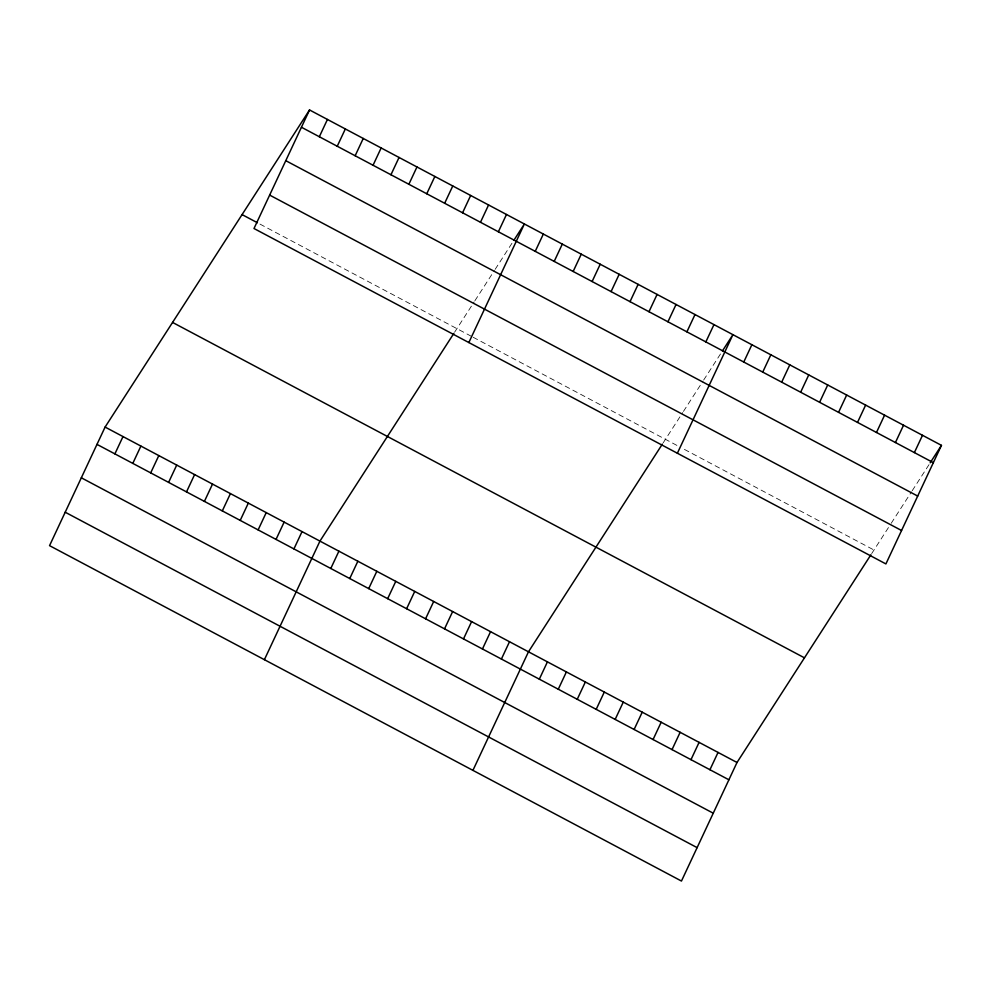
<?xml version="1.0" encoding="UTF-8"?>
<svg xmlns="http://www.w3.org/2000/svg" width="991" height="991" viewBox="0 0 991 991"><rect width="100%" height="100%" fill="white"/><g stroke="black" fill="none" stroke-linecap="round" stroke-linejoin="round"><path stroke-width="0.74" stroke-dasharray="4.96 3.72" d="M454.596 332.233L474.156 301.896M474.912 300.731L494.398 270.493M495.153 269.341L513.14 241.432M663.14 442.915L682.688 412.578M683.443 411.414L702.929 381.188M703.684 380.024L720.928 353.279M871.671 553.61L890.475 524.425M891.219 523.273L911.46 491.87M912.216 490.706L929.459 463.961M259.976 224.102L471.815 336.544M473.165 337.262L677.633 445.789M684.409 449.394L873.988 550.017"/><path stroke-width="1.49" d="M309.539 109.951L253.993 228.512L885.904 563.929L941.45 445.355L309.539 109.951L105.096 427.071L49.55 545.645L681.461 881.049L737.007 762.488L870.891 554.799M114.894 453.878L122.995 436.585M132.794 463.379L140.895 446.086M150.694 472.88L158.808 455.587M319.337 136.746L327.439 119.453M168.606 482.394L176.708 465.089M337.237 146.247L345.339 128.954M186.506 491.895L194.608 474.59M355.15 155.76L363.251 138.455M204.406 501.396L212.52 484.091M373.05 165.262L381.151 147.956M222.318 510.898L230.42 493.605M390.95 174.763L399.051 157.458M240.218 520.399L248.32 503.106M408.862 184.264L416.963 166.971M258.131 529.9L266.232 512.607M426.762 193.765L434.863 176.472M276.031 539.414L284.132 522.108M444.662 203.266L452.763 185.974M293.931 548.915L302.032 531.61M462.574 212.78L470.675 195.475M264.399 659.684L319.944 541.111L453.828 333.434M480.474 222.281L488.575 204.976M330.796 568.475L338.897 551.182M498.374 231.783L506.475 214.49M349.749 578.546L357.85 561.24M468.842 342.552L524.388 223.991L513.895 240.268M368.714 588.604L376.815 571.299M535.239 251.342L543.341 234.049M387.667 598.663L395.768 581.37M554.192 261.413L562.306 244.108M406.62 608.722L414.733 591.429M573.157 271.472L581.259 254.179M425.585 618.793L433.686 601.487M592.11 281.531L600.212 264.238M444.538 628.851L452.639 611.558M611.075 291.602L619.177 274.296M463.503 638.91L471.605 621.617M630.028 301.66L638.13 284.355M482.456 648.981L490.557 631.676M648.981 311.719L657.083 294.426M501.409 659.04L509.51 641.734M667.946 321.79L676.048 304.485M472.93 770.366L528.476 651.805L662.36 444.117M686.899 331.849L695.001 314.543M539.327 679.169L547.428 661.864M705.852 341.907L713.966 324.614M558.28 689.228L566.394 671.923M677.373 453.234L732.919 334.673L722.427 350.95M577.245 699.287L585.347 681.994M743.77 362.037L751.872 344.732M596.198 709.345L604.299 692.052M762.736 372.096L770.837 354.803M615.163 719.416L623.265 702.111M781.688 382.154L789.79 364.861M634.116 729.475L642.218 712.182M800.641 392.225L808.743 374.92M653.069 739.534L661.17 722.241M819.607 402.284L827.708 384.979M672.034 749.605L680.136 732.299M838.559 412.343L846.661 395.05M690.987 759.663L699.089 742.358M857.512 422.414L865.626 405.108M709.94 769.722L718.041 752.429M876.478 432.472L884.579 415.167M895.43 442.531L903.532 425.238M914.383 452.59L922.497 435.297M930.202 462.797L941.45 445.355M301.437 127.244L933.349 462.661M285.78 160.666L917.691 496.07M269.651 195.091L901.562 530.507M242.064 214.601L257.412 222.74M172.558 322.422L804.469 657.838M105.096 427.071L737.007 762.488M96.982 444.377L728.905 779.793M81.336 477.798L713.247 813.202M65.208 512.223L697.119 847.639"/></g></svg>
